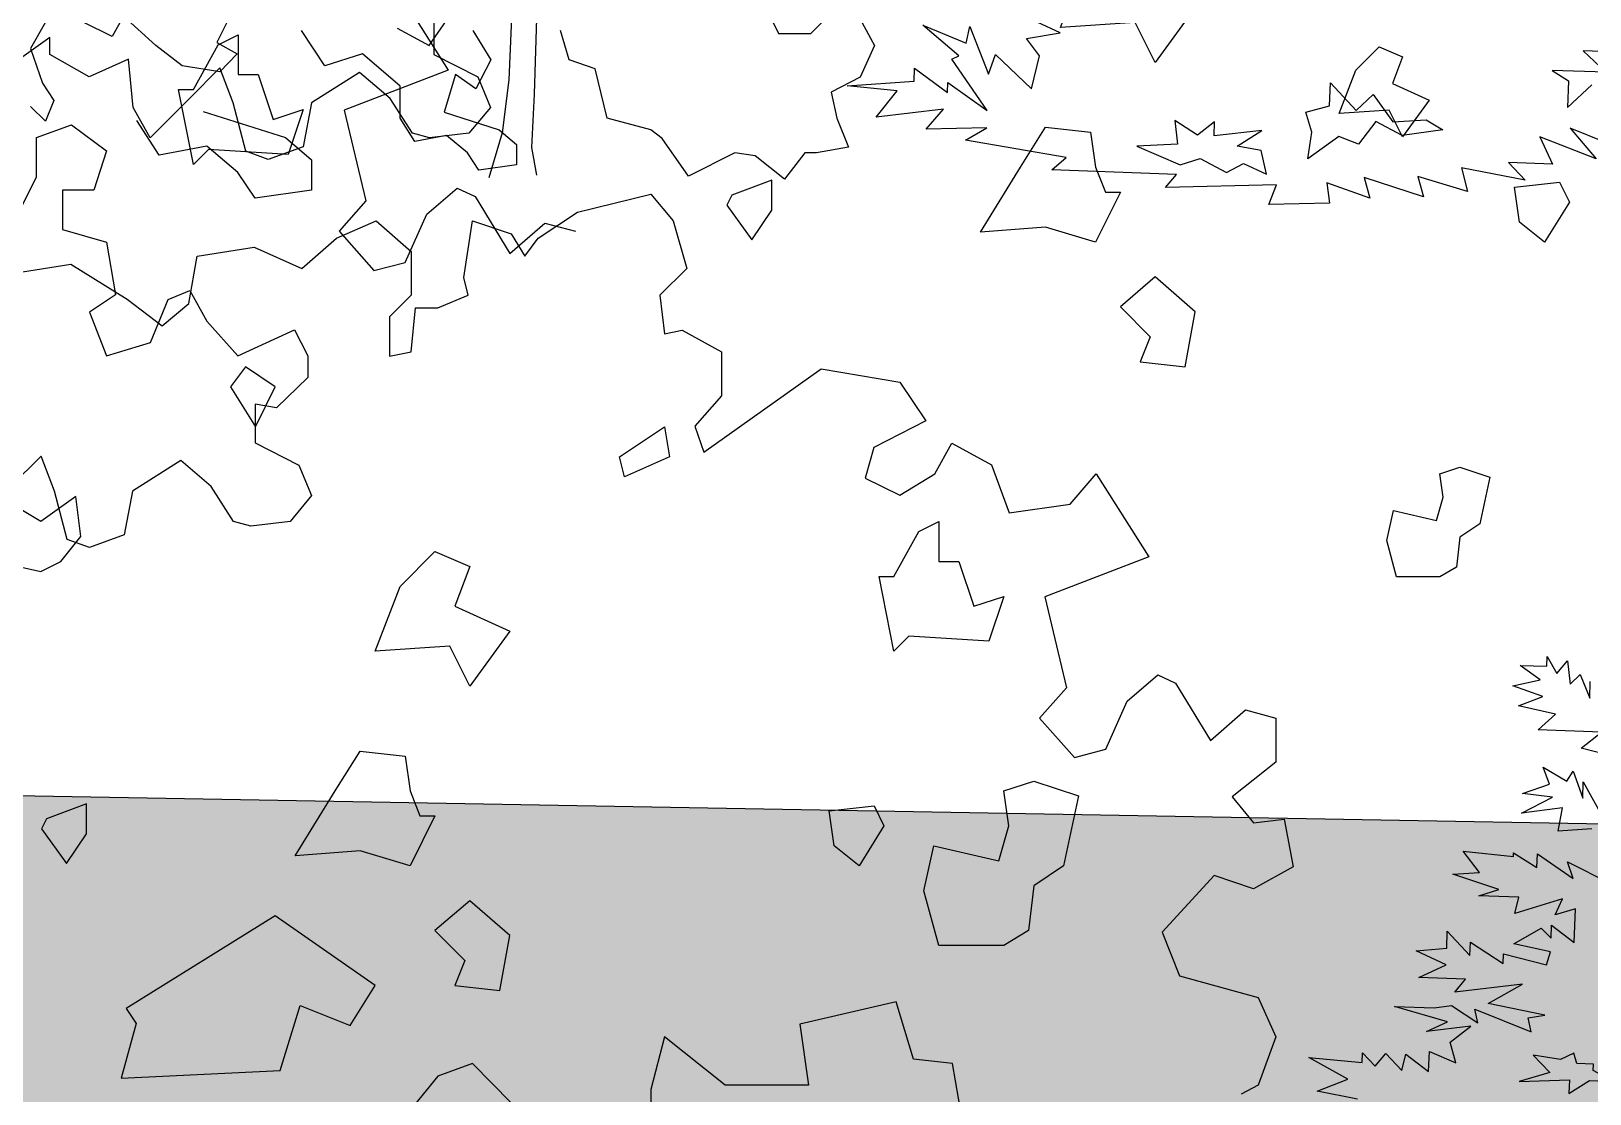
# Model space of a CAD drawing. Header units: inches. Extents: x 11.9 to 85.3, y 21.1 to 37.4.
# Drawn here: x 15.335 to 15.891, y 22.391 to 22.769 of the extents above; entities that cross this region are included whole.
import ezdxf

# ---------------------------------------------------------------- set-up
doc = ezdxf.new("R2010")
doc.units = ezdxf.units.IN
doc.header["$MEASUREMENT"] = 0
doc.layers.add('CAY', color=94, linetype='Continuous')
doc.layers.add('CAY-3', color=61, linetype='Continuous')

# ---------------------------------------------------------------- blocks, each defined once
blk = doc.blocks.new('A$C76451831')
at = {"layer": 'CAY'}
for p, q in [((3075.8, 1456.5), (3117.7, 1390.4)), ((3117.7, 1390.4), (3035.1, 1358.6)), ((3035.1, 1358.6), (3052.2, 1286.6)), ((3052.2, 1286.6), (3031, 1262.4))]:
    blk.add_line(p, q, dxfattribs=at)
for points in [[(3623.3, 1475.7), (3651, 1503.4), (3678.7, 1491.5), (3666.8, 1459.8), (3710.3, 1440), (3678.7, 1396.5), (3662.8, 1428.1), (3603.5, 1424.2)], [(2935.2, 1410.5), (2951, 1418.5), (2951, 1386.8), (2966.9, 1386.8), (2978.8, 1351.1), (3002.5, 1359.1), (2990.6, 1323.4), (2927.3, 1327.4), (2915.4, 1315.5), (2903.5, 1374.9), (2915.4, 1374.9)], [(3837.8, 1390.3), (3856.3, 1408.8), (3874.8, 1400.9), (3866.9, 1379.8), (3895.9, 1366.6), (3874.8, 1337.5), (3864.2, 1358.6), (3824.6, 1356)], [(3571.8, 1313.3), (3591.6, 1345), (3627.2, 1341), (3631.2, 1313.3), (3639.1, 1293.5), (3651, 1293.5), (3631.2, 1253.9), (3591.6, 1265.8), (3540.1, 1261.8)], [(3342.6, 1291.2), (3338.7, 1283.3), (3358.5, 1255.6), (3374.3, 1279.3), (3374.3, 1303.1)], [(3967.7, 1269.7), (3963.7, 1297.4), (3999.3, 1301.4), (4007.3, 1285.6), (3987.5, 1253.9)], [(3702.4, 1154.9), (3710.3, 1198.4), (3678.7, 1226.2), (3651, 1202.4), (3674.7, 1178.6), (3666.8, 1158.8)], [(3862.3, 1017), (3867.6, 1040.8), (3901.9, 1032.9), (3907.2, 1051.4), (3904.5, 1069.8), (3920.4, 1075.1), (3944.1, 1067.2), (3936.2, 1030.2), (3920.4, 1019.7), (3917.7, 995.9), (3904.5, 988), (3870.2, 988)], [(4013.2, 601.7), (4010.8, 609.9), (4000.2, 604.8), (3978.6, 608.3), (3991.7, 594.7), (3967.4, 587.4), (4007.3, 588.7), (4006.9, 577.9), (4023.2, 588.2), (4042.2, 587.5), (4026.2, 596.2), (4026.3, 601.2)], [(1474.2, 178.1), (1469.4, 194.1), (1488.1, 198.9), (1488.8, 217.4), (1509.3, 195.4), (1522.9, 208.1), (1538.4, 186.2), (1564.8, 188), (1578.1, 179.9), (1545.8, 175.6), (1524.8, 186.7), (1511.1, 168.6), (1495.4, 174.6), (1470.8, 156.9)], [(1438.2, 144.9), (1433.9, 163.6), (1414.9, 167), (1434.4, 179.5), (1396.7, 175.3), (1397, 186.2), (1383.5, 175.8), (1365.4, 187.3), (1367.4, 168.6), (1335.2, 167), (1369.6, 152.2), (1385.6, 157.1), (1406.5, 146), (1419.9, 153.2)]]:
    blk.add_lwpolyline(points, close=True, dxfattribs=at)
for points in [[(1726.6, 241.3), (1689.5, 242.6), (1707.5, 225.7), (1664.9, 227.2), (1677.8, 219), (1677, 197.7), (1696.2, 215.6)], [(1736.8, 158), (1679.2, 181.3), (1699.6, 157), (1654.9, 174.5), (1665, 152.8), (1630.2, 154), (1643.3, 140), (1592.9, 149.9), (1597.7, 131.1), (1558.2, 142.9), (1562.6, 126.9), (1515.6, 142.2), (1520, 125.7), (1486, 137.8), (1488.1, 121.8), (1440.1, 120.8), (1446.1, 136.4), (1358.1, 134.1), (1366.6, 144.6), (1267.9, 148.1), (1279.1, 158.1), (1199.4, 171.8), (1216.1, 181.6), (1168, 180.6), (1181.7, 196.4), (1128.5, 190.1), (1145, 210.9), (1105.3, 215), (1158.5, 218.6), (1158.8, 229), (1184.9, 209.5), (1185.2, 217.6), (1216.5, 195.2), (1188.5, 236.1), (1194, 238.6), (1165.5, 263.2), (1199.8, 248.8), (1202.6, 261.9), (1217.6, 224.2), (1223.1, 239.9), (1251.6, 212.6), (1257.9, 238.7), (1247.6, 252.6), (1274.4, 257.1), (1256.2, 265.5)], [(3839.1, 573.3), (3807.2, 579.8), (3831.5, 589.4), (3800.4, 606.4), (3842.9, 602.6), (3843.1, 610.3), (3853.2, 599.5), (3861.7, 609.7), (3874.4, 596.1), (3877.5, 609.1), (3895.6, 595.3), (3896.2, 611.2), (3917.2, 602.3), (3912.8, 618.8), (3929.1, 631.3), (3894, 627.1), (3910.6, 634.7), (3868.4, 647.1), (3900.1, 646), (3913.8, 647.7), (3934.6, 633.9), (3932.3, 644.8), (3976.9, 627), (3974.6, 637.9), (3987.8, 640.2), (3942.8, 649.4), (3970.1, 664.8), (3916.4, 658.5), (3924.9, 668.7), (3887.8, 670), (3909.5, 680.1), (3885.8, 691.3), (3909.9, 693.2), (3910.4, 706.8), (3928.3, 687.6), (3928.7, 698), (3954.8, 681.2), (3955.1, 688.9), (3989.2, 680), (3992.3, 690.3), (3963.1, 696.8), (3984.8, 709.2), (3992.7, 701.2), (3993, 711.6), (4011.1, 697.8), (4012.1, 724.6), (3996, 719.7), (4001.9, 732.6), (3963.9, 720.8), (3967.1, 733.8), (3935.4, 734.9), (3951.4, 739.8), (3914.7, 752), (3936, 753.5), (3923, 770.3), (3962.8, 766.2), (3962.9, 768.9), (3981.5, 757.4), (3981.9, 768.2), (4010.2, 748.6), (4005.7, 761.9), (4039.5, 744.9)], [(4025.2, 788), (3998.4, 786.2), (4001.7, 804.7), (3969.4, 800.4), (3993.9, 813.1), (3970, 816.2), (3991.5, 823.6), (3986.5, 837), (4005.2, 825.9), (4010.4, 833.9), (4017.9, 812.3), (4018.3, 825.4), (4033.2, 798.2)], [(4040.3, 846), (4016.5, 852.2), (4032.8, 864.8), (3982.6, 866.6), (3996.2, 879.2), (3966.9, 885.7), (3986.2, 893.2), (3962.5, 901.7), (3984, 906.4), (3968.1, 917.8), (3989.3, 917.1), (3989.6, 924.8), (3997.3, 911.4), (4005.8, 921.5), (4007.9, 902.9), (4015.9, 910.7), (4023.4, 891.9), (4023.8, 905)], [(888.6, 656.4), (872.7, 530.9), (866.4, 466.6), (861.1, 337.9), (856.9, 208.2), (854.8, 166), (859, 143.9)], [(774.7, 655.4), (791.5, 634.3), (850.6, 524.6), (847.4, 444.5), (842.2, 343.2), (836.9, 219.8), (831.6, 177.6), (821.1, 141.8)]]:
    blk.add_lwpolyline(points, dxfattribs=at)
at = {"layer": 'CAY-3'}
for p, q in [((3100.6, 1276), (3124.7, 1296.6)), ((3124.7, 1296.6), (3138.9, 1290.1)), ((3138.9, 1290.1), (3166.6, 1244.7)), ((3220.2, 1277.6), (3278.5, 1291.8)), ((3278.5, 1291.8), (3296.2, 1270.6)), ((3083.5, 1237.6), (3100.6, 1276)), ((3188.9, 1257), (3220.2, 1277.6)), ((3029.1, 1257), (3060.4, 1270.6)), ((3031, 1262.4), (3058.7, 1231.2)), ((3060.4, 1270.6), (3088.1, 1246.4)), ((3130, 1225.7), (3137, 1270.6)), ((3137, 1270.6), (3167.7, 1260.5)), ((3166.6, 1244.7), (3194.3, 1268.9)), ((3194.3, 1268.9), (3218.5, 1262.4)), ((3296.2, 1270.6), (3306.9, 1232.8)), ((2918.3, 1242.8), (2963.7, 1249.9)), ((2963.7, 1249.9), (3001.4, 1232.8)), ((3001.4, 1232.8), (3029.1, 1257)), ((3167.7, 1260.5), (3178.3, 1242.8)), ((3178.3, 1242.8), (3188.9, 1257)), ((2911.8, 1205.1), (2918.3, 1242.8)), ((3058.7, 1231.2), (3083.5, 1237.6)), ((3088.1, 1246.4), (3088.1, 1211.6)), ((2773.2, 1229.3), (2818.1, 1236.4)), ((2818.1, 1236.4), (2862.9, 1208.6)), ((3133.5, 1211.6), (3130, 1225.7)), ((3306.9, 1232.8), (3285.6, 1211.6)), ((2862.9, 1208.6), (2890.6, 1187.4)), ((2890.6, 1187.4), (2911.8, 1205.1)), ((3088.1, 1211.6), (3071, 1194.5)), ((3088.1, 1166.8), (3091.6, 1201.6)), ((3091.6, 1201.6), (3109.3, 1201.6)), ((3109.3, 1201.6), (3133.5, 1211.6)), ((3285.6, 1211.6), (3289.2, 1180.9)), ((3071, 1194.5), (3071, 1163.2)), ((3289.2, 1180.9), (3303.3, 1183.9)), ((3303.3, 1183.9), (3334.6, 1166.8)), ((3071, 1163.2), (3088.1, 1166.8)), ((3334.6, 1166.8), (3334.6, 1131.9)), ((3320.4, 1087.1), (3413.6, 1153.2)), ((3413.6, 1153.2), (3476.1, 1142.6)), ((3476.1, 1142.6), (3496.7, 1111.9)), ((3334.6, 1131.9), (3313.3, 1107.8)), ((3313.3, 1107.8), (3320.4, 1087.1)), ((3496.7, 1111.9), (3455.4, 1090.7)), ((3455.4, 1090.7), (3448.4, 1066.5)), ((3503.8, 1070), (3517.3, 1094.2)), ((3517.3, 1094.2), (3548.6, 1077.1)), ((3548.6, 1077.1), (3562.7, 1038.8)), ((3448.4, 1066.5), (3476.1, 1052.9)), ((3476.1, 1052.9), (3503.8, 1070)), ((3611.1, 1045.8), (3631.7, 1070)), ((3631.7, 1070), (3673.6, 1003.9)), ((3562.7, 1038.8), (3611.1, 1045.8)), ((3673.6, 1003.9), (3591, 972.1)), ((3591, 972.1), (3608.1, 900.1)), ((3656.5, 889.5), (3680.7, 910.2)), ((3680.7, 910.2), (3694.8, 903.7)), ((3694.8, 903.7), (3722.5, 858.3)), ((3608.1, 900.1), (3586.9, 875.9)), ((3639.4, 851.2), (3656.5, 889.5)), ((3722.5, 858.3), (3750.2, 882.4)), ((3750.2, 882.4), (3774.4, 875.9)), ((3586.9, 875.9), (3614.6, 844.7)), ((3774.4, 875.9), (3774.4, 841.1)), ((3614.6, 844.7), (3639.4, 851.2)), ((3774.4, 841.1), (3739.6, 813.4)), ((3739.6, 813.4), (3756.7, 792.8)), ((3756.7, 792.8), (3780.9, 795.7)), ((3780.9, 795.7), (3788, 758)), ((3788, 758), (3756.7, 740.3)), ((3725.5, 750.9), (3684.2, 706.1)), ((3756.7, 740.3), (3725.5, 750.9)), ((3684.2, 706.1), (3697.8, 671.3)), ((3697.8, 671.3), (3760.3, 654.2)), ((6416.3, 659.8), (6481.8, 639.1)), ((3473.1, 650.6), (3396.5, 632.9)), ((3486.7, 605.2), (3473.1, 650.6)), ((3760.3, 654.2), (3774.4, 622.9)), ((6284.2, 639.1), (6312, 649.2)), ((6312, 649.2), (6339.7, 628.5)), ((6381.5, 625), (6363.8, 652.7)), ((3396.5, 632.9), (3403.5, 584.6)), ((6284.2, 607.9), (6284.2, 639.1)), ((6419.3, 632.1), (6381.5, 625)), ((6444, 611.4), (6419.3, 632.1)), ((6481.8, 639.1), (6502.4, 621.4)), ((3289.2, 622.9), (3278.5, 581)), ((3337.5, 584.6), (3289.2, 622.9)), ((3774.4, 622.9), (3760.3, 584.6)), ((6339.7, 628.5), (6329.6, 597.3)), ((6502.4, 621.4), (6502.4, 597.3)), ((6260.1, 559.5), (6284.2, 607.9)), ((6457.6, 590.8), (6444, 611.4)), ((3137, 601.7), (3109.3, 591.6)), ((3167.7, 570.4), (3137, 601.7)), ((3517.9, 601.7), (3486.7, 605.2)), ((3525, 560.4), (3517.9, 601.7)), ((6304.9, 597.3), (6304.9, 566)), ((6329.6, 597.3), (6304.9, 597.3)), ((6502.4, 597.3), (6457.6, 590.8)), ((3109.3, 591.6), (3078.1, 553.3)), ((3403.5, 584.6), (3337.5, 584.6)), ((3760.3, 584.6), (3746.7, 577.5)), ((3278.5, 581), (3278.5, 542.7)), ((6304.9, 566), (6339.7, 556)), ((6339.7, 556), (6346.7, 514.1)), ((6346.7, 514.1), (6326.1, 500.5)), ((6374.5, 476.3), (6388.6, 510.6)), ((6388.6, 510.6), (6405.7, 517.6)), ((6405.7, 517.6), (6419.3, 493.4)), ((6326.1, 500.5), (6339.7, 465.7)), ((6419.3, 493.4), (6444, 465.7)), ((6444, 465.7), (6488.8, 486.4)), ((6488.8, 486.4), (6499.5, 465.7)), ((6339.7, 465.7), (6374.5, 476.3)), ((6499.5, 465.7), (6499.5, 448.6)), ((6499.5, 448.6), (6474.7, 424.4)), ((6457.6, 427.4), (6457.6, 396.7)), ((6474.7, 424.4), (6457.6, 427.4)), ((6457.6, 396.7), (6492.4, 379)), ((6287.8, 386.1), (6263.6, 361.9)), ((6298.4, 358.4), (6287.8, 386.1)), ((6398.6, 382.6), (6360.3, 358.4)), ((6422.8, 361.9), (6398.6, 382.6)), ((6492.4, 379), (6502.4, 354.8)), ((6440.5, 334.2), (6422.8, 361.9)), ((6308.4, 320), (6298.4, 358.4)), ((6360.3, 358.4), (6353.8, 323.6)), ((6502.4, 354.8), (6485.3, 334.2)), ((6454.1, 330.6), (6440.5, 334.2)), ((6485.3, 334.2), (6454.1, 330.6)), ((6353.8, 323.6), (6326.1, 313.5)), ((6326.1, 313.5), (6308.4, 320)), ((777.5, 270.4), (777.5, 239.7)), ((472.7, 253.3), (448.5, 236.2)), ((472.7, 239.7), (472.7, 253.3)), ((503.9, 222), (472.7, 239.7)), ((535.2, 236.2), (503.9, 222)), ((538.7, 197.8), (535.2, 236.2)), ((777.5, 239.7), (812.3, 222)), ((607.7, 229.1), (583.5, 204.9)), ((618.3, 201.4), (607.7, 229.1)), ((718.5, 225.5), (680.2, 201.4)), ((742.7, 204.9), (718.5, 225.5)), ((812.3, 222), (822.3, 197.8)), ((583.5, 204.9), (552.3, 173.6)), ((628.3, 163), (618.3, 201.4)), ((680.2, 201.4), (673.7, 166.6)), ((760.4, 177.2), (742.7, 204.9)), ((552.3, 173.6), (538.7, 197.8)), ((822.3, 197.8), (805.2, 177.2)), ((774, 173.6), (760.4, 177.2)), ((805.2, 177.2), (774, 173.6)), ((646, 156.5), (628.3, 163)), ((673.7, 166.6), (646, 156.5))]:
    blk.add_line(p, q, dxfattribs=at)
for points in [[(6863.9, 740.1), (6872.9, 721.6), (6898.5, 721.6), (6921.7, 744.4)], [(6937.8, 733), (6949.2, 712.2), (6937.8, 687), (6914.6, 675.2), (6919.3, 654.4), (6928.4, 631.5), (6903.2, 626.8), (6893.8, 626.8), (6877.7, 606), (6854.5, 624.5), (6838.4, 626.8), (6801.4, 608.3), (6780.6, 638.2), (6771.5, 645.3), (6736.9, 654.4), (6727.5, 693.7), (6706.7, 700.8), (6700, 724)], [(6570.3, 725.9), (6595.8, 712.2), (6611.9, 735.4)], [(6630.4, 724), (6644.6, 700.8), (6632.8, 677.6), (6616.7, 689), (6607.6, 659.1), (6651.2, 645.3), (6665, 633.5), (6665, 617.4), (6635.1, 613.1), (6626.1, 626.8), (6609.6, 640.6), (6584.4, 635.9), (6572.6, 654.4), (6572.6, 679.9), (6542.8, 705.5), (6512.9, 696), (6494.4, 724)], [(6436.6, 733), (6427.2, 714.5), (6443.3, 705.5), (6429.6, 691.3), (6399.7, 696), (6378.8, 712.2), (6353.3, 735.4), (6344.3, 719.2), (6321.1, 730.6)], [(6291.2, 730.6), (6279.4, 709.8), (6288.8, 682.3), (6297.9, 668.5), (6291.2, 652), (6279.4, 663.8)]]:
    blk.add_lwpolyline(points, dxfattribs=at)
for points in [[(2980.4, 1138.9), (2956.7, 1154.8), (2944.8, 1138.9), (2964.6, 1107.2)], [(3277.4, 1099.3), (3289.2, 1107.2), (3293.2, 1083.5), (3257.6, 1067.6), (3253.6, 1083.5)], [(2826, 1020.1), (2822.1, 1051.8), (2794.4, 1032), (2774.6, 1043.9), (2766.7, 1028), (2758.7, 1000.3), (2794.4, 992.4), (2810.2, 1000.3)], [(3491.1, 1024.1), (3507, 1032), (3507, 1000.3), (3522.8, 1000.3), (3534.7, 964.7), (3558.4, 972.6), (3546.6, 936.9), (3483.2, 940.9), (3471.3, 929), (3459.5, 988.4), (3471.3, 988.4)], [(3079.4, 980.5), (3107.1, 1008.2), (3134.8, 996.3), (3123, 964.7), (3166.5, 944.9), (3134.8, 901.3), (3119, 933), (3059.6, 929)], [(3027.9, 818.1), (3047.7, 849.8), (3083.4, 845.8), (3087.3, 818.1), (3095.2, 798.3), (3107.1, 798.3), (3087.3, 758.7), (3047.7, 770.6), (2996.3, 766.6)], [(3495.1, 738.9), (3503, 774.6), (3554.5, 762.7), (3562.4, 790.4), (3558.4, 818.1), (3582.2, 826), (3617.8, 814.2), (3605.9, 758.7), (3582.2, 742.9), (3578.2, 707.2), (3558.4, 695.3), (3507, 695.3)], [(2798.8, 796), (2794.8, 788.1), (2814.6, 760.4), (2830.5, 784.1), (2830.5, 807.9)], [(3423.8, 774.6), (3419.9, 802.3), (3455.5, 806.2), (3463.4, 790.4), (3443.6, 758.7)], [(3158.6, 659.7), (3166.5, 703.3), (3134.8, 731), (3107.1, 707.2), (3130.9, 683.5), (3123, 663.7)], [(3039.8, 632), (3059.6, 663.7), (2980.4, 719.1), (2862.1, 645.5), (2870, 633.6), (2858.2, 590.1), (2984.4, 596.3), (3000.2, 647.8)]]:
    blk.add_lwpolyline(points, close=True, dxfattribs=at)

msp = doc.modelspace()

# ---------------------------------------------------------------- hatches: boundary and pattern name
at = {"true_color": 0x000000}
h = msp.add_hatch(color=18, dxfattribs=at)
h.dxf.hatch_style = 1
h.paths.add_polyline_path([(70.51978, 21.54651), (69.24363, 22.3819), (69.24363, 24.06333), (69.11663, 24.06333), (69.11663, 22.25961), (70.25366, 21.51914), (12.49661, 22.54745), (12.49661, 21.9488), (70.51978, 21.1086)])

# ---------------------------------------------------------------- linework, layer by layer
msp.add_lwpolyline([(12.49661, 22.54745), (70.25366, 21.51914), (69.11663, 22.25961), (69.11663, 24.06333), (67.06144, 24.06333), (69.24363, 24.06333), (69.24363, 22.3819), (70.51978, 21.54651), (70.51978, 21.1086), (12.49661, 21.9488)], close=True)

# ---------------------------------------------------------------- block references
at = {"layer": 'CAY', "xscale": 0.0004489089019145984, "yscale": 0.0004489089019145984, "zscale": 0.0004489089019145984}
for p in [(15.12979, 22.65341), (12.51623, 22.44458), (14.08437, 22.13133)]:
    msp.add_blockref('A$C76451831', p, dxfattribs=at)

doc.saveas('drawing.dxf')
